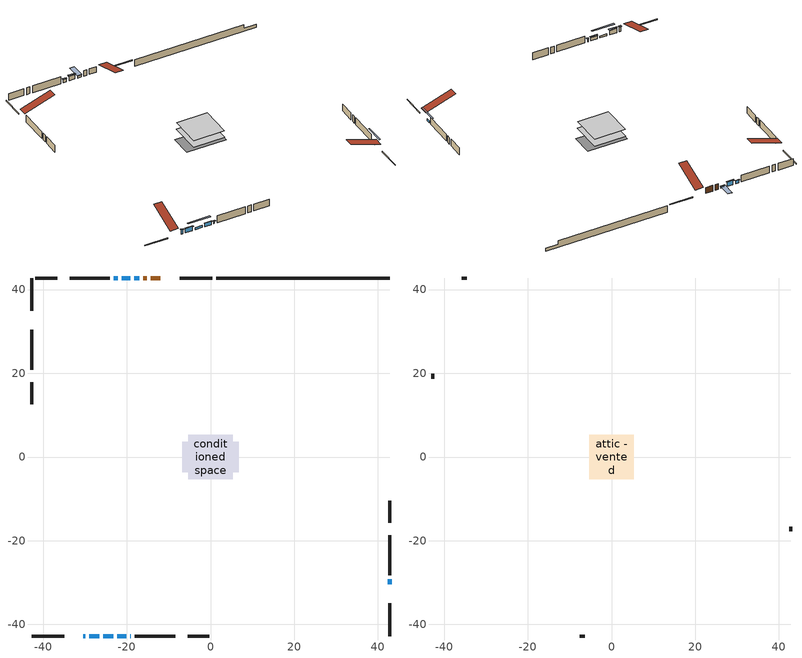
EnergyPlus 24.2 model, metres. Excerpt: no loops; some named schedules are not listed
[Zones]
conditioned space
 floor outside (Floor1 construction): -1.31,-1.31 -1.31,1.31 1.31,1.31 1.31,-1.31 z1.32
 floor adiabatic (AdiabaticFloorConstruction): -5.34,-5.34 -5.34,5.34 5.34,5.34 5.34,-5.34 z1.32
 floor foundation (Slab1 construction): -6.71,-3.66 -6.71,3.66 6.71,3.66 6.71,-3.66 z-1.09
 wall outside (RimJoist1 construction): 0.39,42.77 -7.39,42.77 / -42.77,-42.77 -35,-42.77 / -42.77,42.77 -42.77,35 / 42.77,-42.77 42.77,-35 z1.32:1.62
 wall outside (AdiabaticWallConstruction 1): -11.95,42.77 -14.3,42.77 / -15.23,42.77 -16.1,42.77 z1.32:3.35
 wall outside (AdiabaticWallConstruction): -30.43,-42.77 -29.92,-42.77 / -19.18,42.77 -21.21,42.77 z1.32:2.95; -28.99,-42.77 -26.55,-42.77 z1.32:2.9; 42.77,-30.43 42.77,-29.21 / -17.03,42.77 -18.25,42.77 / -25.63,-42.77 -23.19,-42.77 z1.32:2.03; -22.14,42.77 -23.12,42.77 z1.32:2.35; -22.26,-42.77 -20.11,-42.77 z1.32:2.44; -19.18,-42.77 -19,-42.77 z1.32:2.24
 wall outside (Wall1 construction): -24.05,42.77 -33.67,42.77 / -18.08,-42.77 -8.46,-42.77 / -42.77,30.43 -42.77,20.81 / 42.77,-28.28 42.77,-18.66 z1.32:3.76
 wall outside (Wall3 construction): -36.65,42.77 -41.84,42.77 / -5.47,-42.77 -0.29,-42.77 / -42.77,17.83 -42.77,12.64 / 42.77,-15.68 42.77,-10.49 z1.32:3.76
 wall foundation (FoundationWall1 construction): 1.31,42.77,-1.09 1.31,42.77,1.32 38.62,42.77,1.32 38.62,42.77,0.06 42.77,42.77,0.06 42.77,42.77,-1.09
 window (WindowConstruction 4): -30.43,-42.77 -29.92,-42.77 z1.32:2.94
 window (WindowConstruction 3): -28.99,-42.77 -26.55,-42.77 z1.32:2.9
 window (WindowConstruction 6): 42.77,-30.43 42.77,-29.21 z1.32:2.03
 window (WindowConstruction 7): -17.03,42.77 -18.25,42.77 z1.32:2.03
 window (WindowConstruction 8): -25.62,-42.77 -23.19,-42.77 z1.32:2.03
 window (WindowConstruction 5): -19.18,42.77 -21.21,42.77 z1.32:2.94
 window (WindowConstruction): -22.14,42.77 -23.12,42.77 z1.32:2.34
 window (WindowConstruction 1): -22.26,-42.77 -20.11,-42.77 z1.32:2.44
 window (WindowConstruction 2): -19.18,-42.77 -19.01,-42.77 z1.32:2.23
 door (Door): -11.95,42.77 -14.3,42.77 z1.32:3.35
 door (Door 1): -15.23,42.77 -16.1,42.77 z1.32:3.35
 ceiling adiabatic (AdiabaticFloorConstruction): 5.34,-5.34 5.34,5.34 -5.34,5.34 -5.34,-5.34 z1.32
attic - vented
 floor to conditioned space (Floor2 construction Reversed): -5.28,-5.28 -5.28,5.28 5.28,5.28 5.28,-5.28 z3.76
 wall outside (Wall2 construction): -34.6,42.77 -35.73,42.77 / -7.53,-42.77 -6.4,-42.77 / -42.77,19.88 -42.77,18.75 / 42.77,-17.73 42.77,-16.61 z1.32:3.76
 roof outside (Roof1 construction): -11.02,42.77,3.76 -11.02,32.49,7.18 -8.32,32.49,7.18 -8.32,42.77,3.76; -31.36,-42.77,3.76 -31.36,-32.49,7.18 -34.07,-32.49,7.18 -34.07,-42.77,3.76; -42.77,31.36,3.76 -32.49,31.36,7.18 -32.49,34.07,7.18 -42.77,34.07,3.76; 42.77,-31.36,3.76 32.49,-31.36,7.18 32.49,-34.07,7.18 42.77,-34.07,3.76
shading: -29.72,-42.77 -30.63,-42.77 -30.63,-43.18 -29.72,-43.18 z3.15; -26.35,-42.77 -29.19,-42.77 -29.19,-43.18 -26.35,-43.18 z3.1; 42.77,-26.57 42.77,-33.07 43.18,-33.07 43.18,-26.57 z4.67; -18.4,42.77 -16.88,42.77 -16.88,47.34 -18.4,47.34 z2.18; -20.55,-42.77 -28.26,-42.77 -28.26,-43.18 -20.55,-43.18 z4.67; -21.41,42.77 -18.98,42.77 -18.98,43.18 -21.41,43.18 z3.15; -23.32,42.77 -21.94,42.77 -21.94,43.18 -23.32,43.18 z2.55; -19.91,-42.77 -22.46,-42.77 -22.46,-43.18 -19.91,-43.18 z2.64; -18.8,-42.77 -19.38,-42.77 -19.38,-43.18 -18.8,-43.18 z2.44
[Building]
Building 1: Terrain=Suburbs
[Site:Location]
Saskatoon Intl AP_SK: Latitude {deg}=52.17; Longitude {deg}=-106.7; Time Zone {hr}=-6; Elevation {m}=504; Keep Site Location Information=Yes
[Site:GroundTemperature:Shallow]
-3.29371, -5.9198, -6.13011, -4.88389, 0.118965, 5.09852, 9.41553, 12.1502, 12.3826, 10.1583, 5.95142, 1.12462
[Site:WaterMainsTemperature]
Calculation Method=Schedule; Temperature Schedule=mains temperature schedule
[Material] Roughness=Rough; Thermal Absorptance=0.9
Name | Thickness {m} | Conductivity {W/m-K} | Density {kg/m3} | Specific Heat {J/kg-K} | Solar Absorptance | Visible Absorptance
asphalt or fiberglass shingles | 0.00635 | 0.162714 | 1121.4 | 1465.45 | 0.84 | 0.84
ceiling loosefill ins | 0.254 | 0.0480833 | 16.02 | 1046.75 | 0.7 | 0.7
ceiling stud and cavity | 0.1397 | 0.122057 | 65.682 | 1177.47 | 0.7 | 0.7
concrete 4.0 in. | 0.1016 | 1.803125 | 2242.8 | 837.4 | 0.7 | 0.7
concrete 8.0 in. | 0.2032 | 1.803125 | 2242.8 | 837.4 | 0.7 | 0.7
door material | 0.04445 | 0.0451087 | 512.64 | 1214.23 | 0.7 | 0.7
exterior vertical ins | 0.0427865 | 0.029427 | 32.04 | 1214.23 | 0.7 | 0.7
floor covering | 0.0127 | 0.0433444 | 54.468 | 1339.84 | 0.6 | 0.6
floor rigid ins; rim joist rigid ins; wall rigid ins | 0.051816 | 0.029427 | 32.04 | 1214.23 | 0.7 | 0.7
floor rigid ins 1; wall rigid ins 1 | 0.512978 | 0.029427 | 32.04 | 1214.23 | 0.7 | 0.7
floor stud and cavity | 0.1397 | 0.35546 | 92.3553 | 1139.71 | 0.7 | 0.7
floor stud and cavity 1 | 0.1397 | 1.75129 | 37.0049 | 1207.88 | 0.7 | 0.7
furniture material conditioned space 1 | 0.1524 | 0.115458 | 640.8 | 1214.23 | 0.6 | 0.6
gypsum board | 0.0127 | 0.160291 | 801 | 837.4 | 0.6 | 0.6
gypsum board 1 | 0.0127 | 0.160291 | 801 | 837.4 | 0.7 | 0.7
osb sheathing 0.5 in. | 0.0127 | 0.115458 | 512.64 | 1214.23 | 0.7 | 0.7
osb sheathing 0.75 in. | 0.01905 | 0.115458 | 512.64 | 1214.23 | 0.7 | 0.7
osb sheathing 2.0 in. | 0.0508 | 0.115458 | 512.64 | 1214.23 | 0.7 | 0.7
rim joist stud and cavity | 0.0508 | 0.044277 | 125.044 | 1163.47 | 0.6 | 0.6
wall stud and cavity | 0.1397 | 0.255936 | 139.0536 | 1170.24 | 0.7 | 0.7
wall stud and cavity 1 | 0.0889 | 6.1454 | 50.32683 | 1063.81 | 0.6 | 0.6
wall stud and cavity 2 | 0.1397 | 0.312562 | 139.0536 | 1170.24 | 0.7 | 0.7
wall stud and cavity 3 | 0.0889 | 0.380278 | 52.3479 | 1209.89 | 0.7 | 0.7
wall stud and cavity 4 | 0.0889 | 0.391764 | 83.0341 | 1211.67 | 0.7 | 0.7
wood siding | 0.0254 | 0.102417 | 544.68 | 1172.36 | 0.4 | 0.4
wood siding 1 | 0.00254 | 0.102417 | 544.68 | 1172.36 | 0.4 | 0.4
wood siding 2; wood siding 3; wood siding 4 | 0.0254 | 0.102417 | 544.68 | 1172.36 | 0.7 | 0.7
[WindowMaterial:SimpleGlazingSystem]
Name | U-Factor {W/m2-K} | Solar Heat Gain Coefficient
WindowMaterial | 2.1355 | 0.58
WindowMaterial 1 | 2.93098 | 0.66
WindowMaterial 2 | 3.259172 | 0.39
WindowMaterial 3 | 2.88386 | 0.7
WindowMaterial 4 | 4.15402 | 0.66
WindowMaterial 5 | 2.95426 | 0.63
WindowMaterial 6 | 2.93609 | 0.66
[Construction]
AdiabaticFloorConstruction: floor stud and cavity 1, floor rigid ins 1, osb sheathing 0.75 in., floor covering
AdiabaticWallConstruction: wood siding 3, wall rigid ins 1, wall stud and cavity 3, gypsum board
AdiabaticWallConstruction 1: wood siding 4, wall rigid ins 1, wall stud and cavity 3, gypsum board
Door; Door 1: door material
Floor1 construction: floor stud and cavity, floor rigid ins, osb sheathing 0.75 in., floor covering
Floor2 construction Reversed: gypsum board, ceiling stud and cavity, ceiling loosefill ins
FoundationWall1 construction: concrete 8.0 in., gypsum board 1
furniture construction conditioned space 1: furniture material conditioned space 1
PartitionWallConstruction: gypsum board, wall stud and cavity 4, gypsum board
RimJoist1 construction: wood siding 2, rim joist rigid ins, osb sheathing 2.0 in., rim joist stud and cavity
Roof1 construction: asphalt or fiberglass shingles
Slab1 construction: concrete 4.0 in.
Wall1 construction: wood siding, wall rigid ins, osb sheathing 0.5 in., wall stud and cavity, gypsum board
Wall2 construction: wood siding 1, wall stud and cavity 1
Wall3 construction: wood siding, wall rigid ins, osb sheathing 0.5 in., wall stud and cavity 2, gypsum board
WindowConstruction: WindowMaterial
WindowConstruction 1: WindowMaterial 1
WindowConstruction 2: WindowMaterial 2
WindowConstruction 3: WindowMaterial 3
WindowConstruction 4; WindowConstruction 5: WindowMaterial 4
WindowConstruction 6; WindowConstruction 7: WindowMaterial 5
WindowConstruction 8: WindowMaterial 6
[Zone] Multiplier=1; Part of Total Floor Area=Yes
Name | Volume {m3}
attic - vented | 61.961
conditioned space | 530.3
[Space]
Name | Zone | Volume {m3}
attic - vented 1 | attic - vented | 61.961
conditioned space 1 | conditioned space | 530.3
[ZoneInfiltration:EffectiveLeakageArea]
infil attic - vented 1: Zone or Space=attic - vented 1; Schedule=Always On Discrete; Effective Air Leakage Area {cm2}=3819.09; Stack Coefficient=0.000407841; Wind Coefficient=1.36448e-05
[ZoneMixing]
whole house fan mix: Zone or Space=attic - vented; Schedule=Always On Continuous; Design Flow Rate Calculation Method=Flow/Zone; Design Flow Rate {m3/s}=0; Source Zone or Space=conditioned space
[SurfaceProperty:ExposedFoundationPerimeter]
Slab1: Exposed Perimeter Calculation Method=TotalExposedPerimeter; Total Exposed Perimeter {m}=41.454
[InternalMass] Zone or ZoneList=conditioned space; Space or SpaceList=conditioned space 1
Name | Construction | Surface Area {m2}
furniture mass conditioned space 1 | furniture construction conditioned space 1 | 87.5922
partition wall mass | PartitionWallConstruction | 218.981
[Lights]
interior lighting: Zone or ZoneList or Space or SpaceList=conditioned space 1; Schedule=interior lighting schedule; Design Level Calculation Method=LightingLevel; Lighting Level {W}=343.2; Return Air Fraction=0; Fraction Radiant=0.6; Fraction Visible=0.2; Fraction Replaceable=1
[People]
occupants: Zone or ZoneList or Space or SpaceList=conditioned space 1; Number of People Schedule=occupants schedule; Number of People Calculation Method=People; Number of People=3; Fraction Radiant=0.314171; Sensible Heat Fraction=0.56303; Activity Level Schedule=occupants activity schedule; Carbon Dioxide Generation Rate {m3/s-W}=0; Enable ASHRAE 55 Comfort Warnings=No; Mean Radiant Temperature Calculation Type=EnclosureAveraged
[ElectricEquipment] Zone or ZoneList or Space or SpaceList=conditioned space 1; Design Level Calculation Method=EquipmentLevel
Name | Schedule | Design Level {W} | Fraction Latent | Fraction Radiant | Fraction Lost
clothes dryer | clothes dryer schedule | 140.772 | 0.015 | 0.081 | 0.85
clothes washer | clothes washer schedule | 32.1985 | 0.03 | 0.162 | 0.7
cooking range | cooking range schedule | 215.147 | 0.08 | 0.432 | 0.2
dishwasher | dishwasher schedule | 66.8632 | 0.3 | 0.18 | 0.4
fridge | fridge schedule | 72.9452 | 0 | 0.6 | 0
mech vent house fan | mech vent house fan schedule | 10.6 | 0 | 0 | 1
mech vent house fan cfis | mech vent house fan cfis schedule | 0 | 0 | 0 | 0
misc plug loads | misc plug loads schedule | 494.7 | 0.045 | 0.513 | 0.1
whole house fan | Always On Discrete | 0 | 0 | 0 | 1
[OtherEquipment] Zone or ZoneList or Space or SpaceList=conditioned space 1; Design Level Calculation Method=EquipmentLevel
Name | Fuel Type | Schedule | Design Level {W} | Fraction Latent | Fraction Radiant | Fraction Lost
clothes dryer 1 | Electricity | clothes dryer schedule | 0 | 0.015 | 0.081 | 0.85
cooking range 1 | Electricity | cooking range schedule | 0 | 0.08 | 0.432 | 0.2
general water use latent | None | general water use schedule | 62.594 | 1 | 0 | 0
general water use sensible | None | general water use schedule | -61.6891 | 0 | 0.6 | 0
mech vent house fan latent load | None | Always On Discrete | 0 | 1 | 0 | 0
mech vent house fan sensible load | None | Always On Discrete | 0 | 0 | 0 | 0
water heater energy adjustment1 | NaturalGas | Always On Discrete | 0.01 | 0 | 0 | 1
[ZoneInfiltration:DesignFlowRate] Zone or ZoneList or Space or SpaceList=conditioned space 1; Schedule=Always On Discrete; Design Flow Rate Calculation Method=Flow/Zone; Design Flow Rate {m3/s}=0
infil flow; natural vent flow; whole house fan flow
[AvailabilityManager:Scheduled]
furnace airloop Availability Manager: Schedule=Always On Discrete
[Foundation:Kiva]
Foundation Kiva 1: Initial Indoor Air Temperature {C}=21; Wall Height Above Grade {m}=1.32; Wall Depth Below Slab {m}=0.2032; Custom Block Material Name 1=exterior vertical ins; Custom Block Depth 1 {m}=2.40999; Custom Block X Position 1 {m}=0.2159; Custom Block Z Position 1 {m}=0
[Foundation:Kiva:Settings]
Soil Conductivity {W/m-K}=0.849921; Soil Density {kg/m3}=1842.3; Soil Specific Heat {J/kg-K}=418.7; Ground Solar Absorptivity=0.9; Ground Thermal Absorptivity=0.9; Ground Surface Roughness {m}=0.03; Far-Field Width {m}=40; Deep-Ground Boundary Condition=ZeroFlux; Deep-Ground Depth {m}=40; Minimum Cell Dimension {m}=0.2; Maximum Cell Growth Coefficient=3; Simulation Timestep=Timestep
[Exterior:Lights]
exterior lighting: Schedule=exterior lighting schedule; Design Level {W}=75.6
[EnergyManagementSystem:GlobalVariable]
furnace_airloop_Fan_RTF
infil_program_Qfan
infil_program_Qinf
natural_vent_program_Qnv
natural_vent_program_Qwhf
[EnergyManagementSystem:Sensor]
Name | Output:Variable or Output:Meter Index Key | Output:Variable or Output:Meter
airflow_gain | infil flow | Infiltration Sensible Heat Gain Energy
airflow_gain_1 | natural vent flow | Infiltration Sensible Heat Gain Energy
airflow_gain_2 | whole house fan flow | Infiltration Sensible Heat Gain Energy
airflow_loss | infil flow | Infiltration Sensible Heat Loss Energy
airflow_loss_1 | natural vent flow | Infiltration Sensible Heat Loss Energy
airflow_loss_2 | whole house fan flow | Infiltration Sensible Heat Loss Energy
clg_load_cond |  | Cooling:EnergyTransfer:Zone:CONDITIONED SPACE
clg_sp_s; clg_sp_s_1 | cooling setpoint | Schedule Value
clothes_dryer_exhaust_0_sch_s | clothes dryer exhaust 0 schedule | Schedule Value
cool_season | cooling season schedule | Schedule Value
htg_load_cond |  | Heating:EnergyTransfer:Zone:CONDITIONED SPACE
htg_sp_s; htg_sp_s_1 | heating setpoint | Schedule Value
ig_ee_conv | clothes dryer | Electric Equipment Convective Heating Energy
ig_ee_conv_2 | cooking range | Electric Equipment Convective Heating Energy
ig_ee_conv_4 | fridge | Electric Equipment Convective Heating Energy
ig_ee_conv_5 | misc plug loads | Electric Equipment Convective Heating Energy
ig_ee_conv_6 | whole house fan | Electric Equipment Convective Heating Energy
ig_ee_rad | clothes dryer | Electric Equipment Radiant Heating Energy
ig_ee_rad_2 | cooking range | Electric Equipment Radiant Heating Energy
ig_ee_rad_4 | fridge | Electric Equipment Radiant Heating Energy
ig_ee_rad_5 | misc plug loads | Electric Equipment Radiant Heating Energy
ig_ee_rad_6 | whole house fan | Electric Equipment Radiant Heating Energy
ig_lgt_conv | interior lighting | Lights Convective Heating Energy
ig_lgt_rad | interior lighting | Lights Radiant Heating Energy
ig_lgt_vis | interior lighting | Lights Visible Radiation Heating Energy
ig_oe_conv | clothes dryer 1 | Other Equipment Convective Heating Energy
ig_oe_conv_1 | cooking range 1 | Other Equipment Convective Heating Energy
ig_oe_conv_2 | general water use latent | Other Equipment Convective Heating Energy
ig_oe_conv_3 | general water use sensible | Other Equipment Convective Heating Energy
ig_oe_conv_4 | water heater energy adjustment1 | Other Equipment Convective Heating Energy
ig_oe_rad | clothes dryer 1 | Other Equipment Radiant Heating Energy
ig_oe_rad_1 | cooking range 1 | Other Equipment Radiant Heating Energy
ig_oe_rad_2 | general water use latent | Other Equipment Radiant Heating Energy
ig_oe_rad_3 | general water use sensible | Other Equipment Radiant Heating Energy
ig_oe_rad_4 | water heater energy adjustment1 | Other Equipment Radiant Heating Energy
ig_ppl_conv | occupants | People Convective Heating Energy
ig_ppl_rad | occupants | People Radiant Heating Energy
im_conv | furniture mass conditioned space 1 | Surface Inside Face Convection Heat Gain Energy
im_conv_1 | partition wall mass | Surface Inside Face Convection Heat Gain Energy
im_ig | furniture mass conditioned space 1 | Surface Inside Face Internal Gains Radiation Heat Gain Energy
im_ig_1 | partition wall mass | Surface Inside Face Internal Gains Radiation Heat Gain Energy
im_lgt | furniture mass conditioned space 1 | Surface Inside Face Lights Radiation Heat Gain Energy
im_lgt_1 | partition wall mass | Surface Inside Face Lights Radiation Heat Gain Energy
im_sol | furniture mass conditioned space 1 | Surface Inside Face Solar Radiation Heat Gain Energy
im_sol_1 | partition wall mass | Surface Inside Face Solar Radiation Heat Gain Energy
im_surf | furniture mass conditioned space 1 | Surface Inside Face Net Surface Thermal Radiation Heat Gain Energy
im_surf_1 | partition wall mass | Surface Inside Face Net Surface Thermal Radiation Heat Gain Energy
mv_conv | mech vent house fan | Electric Equipment Convective Heating Energy
mv_conv_1 | mech vent house fan cfis | Electric Equipment Convective Heating Energy
mv_conv_2 | mech vent house fan latent load | Other Equipment Convective Heating Energy
mv_conv_3 | mech vent house fan sensible load | Other Equipment Convective Heating Energy
mv_rad | mech vent house fan | Electric Equipment Radiant Heating Energy
mv_rad_1 | mech vent house fan cfis | Electric Equipment Radiant Heating Energy
mv_rad_2 | mech vent house fan latent load | Other Equipment Radiant Heating Energy
mv_rad_3 | mech vent house fan sensible load | Other Equipment Radiant Heating Energy
natural_vent_s | natural vent schedule | Schedule Value
out_pb_s |  | Site Outdoor Air Barometric Pressure
out_wt_s |  | Site Outdoor Air Humidity Ratio
site_vw_s |  | Site Wind Speed
ss_back_out | Window1 | Surface Window Shortwave from Zone Back Out Window Heat Transfer Rate
ss_back_out_1 | Window10 | Surface Window Shortwave from Zone Back Out Window Heat Transfer Rate
ss_back_out_2 | Window11 | Surface Window Shortwave from Zone Back Out Window Heat Transfer Rate
ss_back_out_3 | Window12 | Surface Window Shortwave from Zone Back Out Window Heat Transfer Rate
ss_back_out_4 | Window13 | Surface Window Shortwave from Zone Back Out Window Heat Transfer Rate
ss_back_out_5 | Window2 | Surface Window Shortwave from Zone Back Out Window Heat Transfer Rate
ss_back_out_6 | Window6 | Surface Window Shortwave from Zone Back Out Window Heat Transfer Rate
ss_back_out_7 | Window7 | Surface Window Shortwave from Zone Back Out Window Heat Transfer Rate
ss_back_out_8 | Window9 | Surface Window Shortwave from Zone Back Out Window Heat Transfer Rate
ss_conv | Door1 | Surface Inside Face Convection Heat Gain Energy
ss_conv_1 | Door4 | Surface Inside Face Convection Heat Gain Energy
ss_conv_10 | Window9 | Surface Inside Face Convection Heat Gain Energy
ss_conv_2 | Window1 | Surface Inside Face Convection Heat Gain Energy
ss_conv_3 | Window10 | Surface Inside Face Convection Heat Gain Energy
ss_conv_4 | Window11 | Surface Inside Face Convection Heat Gain Energy
ss_conv_5 | Window12 | Surface Inside Face Convection Heat Gain Energy
ss_conv_6 | Window13 | Surface Inside Face Convection Heat Gain Energy
ss_conv_7 | Window2 | Surface Inside Face Convection Heat Gain Energy
ss_conv_8 | Window6 | Surface Inside Face Convection Heat Gain Energy
ss_conv_9 | Window7 | Surface Inside Face Convection Heat Gain Energy
ss_ig | Door1 | Surface Inside Face Internal Gains Radiation Heat Gain Energy
ss_ig_1 | Door4 | Surface Inside Face Internal Gains Radiation Heat Gain Energy
ss_ig_10 | Window9 | Surface Inside Face Internal Gains Radiation Heat Gain Energy
ss_ig_2 | Window1 | Surface Inside Face Internal Gains Radiation Heat Gain Energy
ss_ig_3 | Window10 | Surface Inside Face Internal Gains Radiation Heat Gain Energy
ss_ig_4 | Window11 | Surface Inside Face Internal Gains Radiation Heat Gain Energy
ss_ig_5 | Window12 | Surface Inside Face Internal Gains Radiation Heat Gain Energy
ss_ig_6 | Window13 | Surface Inside Face Internal Gains Radiation Heat Gain Energy
ss_ig_7 | Window2 | Surface Inside Face Internal Gains Radiation Heat Gain Energy
ss_ig_8 | Window6 | Surface Inside Face Internal Gains Radiation Heat Gain Energy
ss_ig_9 | Window7 | Surface Inside Face Internal Gains Radiation Heat Gain Energy
ss_lgt | Door1 | Surface Inside Face Lights Radiation Heat Gain Energy
ss_lgt_1 | Door4 | Surface Inside Face Lights Radiation Heat Gain Energy
ss_sol | Door1 | Surface Inside Face Solar Radiation Heat Gain Energy
ss_sol_1 | Door4 | Surface Inside Face Solar Radiation Heat Gain Energy
ss_surf | Door1 | Surface Inside Face Net Surface Thermal Radiation Heat Gain Energy
ss_surf_1 | Door4 | Surface Inside Face Net Surface Thermal Radiation Heat Gain Energy
ss_surf_10 | Window9 | Surface Inside Face Net Surface Thermal Radiation Heat Gain Energy
ss_surf_2 | Window1 | Surface Inside Face Net Surface Thermal Radiation Heat Gain Energy
ss_surf_3 | Window10 | Surface Inside Face Net Surface Thermal Radiation Heat Gain Energy
ss_surf_4 | Window11 | Surface Inside Face Net Surface Thermal Radiation Heat Gain Energy
ss_surf_5 | Window12 | Surface Inside Face Net Surface Thermal Radiation Heat Gain Energy
ss_surf_6 | Window13 | Surface Inside Face Net Surface Thermal Radiation Heat Gain Energy
ss_surf_7 | Window2 | Surface Inside Face Net Surface Thermal Radiation Heat Gain Energy
ss_surf_8 | Window6 | Surface Inside Face Net Surface Thermal Radiation Heat Gain Energy
ss_surf_9 | Window7 | Surface Inside Face Net Surface Thermal Radiation Heat Gain Energy
ss_trans_in | Window1 | Surface Window Transmitted Solar Radiation Rate
ss_trans_in_1 | Window10 | Surface Window Transmitted Solar Radiation Rate
ss_trans_in_2 | Window11 | Surface Window Transmitted Solar Radiation Rate
ss_trans_in_3 | Window12 | Surface Window Transmitted Solar Radiation Rate
ss_trans_in_4 | Window13 | Surface Window Transmitted Solar Radiation Rate
ss_trans_in_5 | Window2 | Surface Window Transmitted Solar Radiation Rate
ss_trans_in_6 | Window6 | Surface Window Transmitted Solar Radiation Rate
ss_trans_in_7 | Window7 | Surface Window Transmitted Solar Radiation Rate
ss_trans_in_8 | Window9 | Surface Window Transmitted Solar Radiation Rate
ss_trans_out | Window1 | Surface Inside Face Initial Transmitted Diffuse Transmitted Out Window Solar Radiation Rate
ss_trans_out_1 | Window10 | Surface Inside Face Initial Transmitted Diffuse Transmitted Out Window Solar Radiation Rate
ss_trans_out_2 | Window11 | Surface Inside Face Initial Transmitted Diffuse Transmitted Out Window Solar Radiation Rate
ss_trans_out_3 | Window12 | Surface Inside Face Initial Transmitted Diffuse Transmitted Out Window Solar Radiation Rate
ss_trans_out_4 | Window13 | Surface Inside Face Initial Transmitted Diffuse Transmitted Out Window Solar Radiation Rate
ss_trans_out_5 | Window2 | Surface Inside Face Initial Transmitted Diffuse Transmitted Out Window Solar Radiation Rate
ss_trans_out_6 | Window6 | Surface Inside Face Initial Transmitted Diffuse Transmitted Out Window Solar Radiation Rate
ss_trans_out_7 | Window7 | Surface Inside Face Initial Transmitted Diffuse Transmitted Out Window Solar Radiation Rate
ss_trans_out_8 | Window9 | Surface Inside Face Initial Transmitted Diffuse Transmitted Out Window Solar Radiation Rate
s_conv | Floor1 | Surface Inside Face Convection Heat Gain Energy
s_conv_1 | Floor2 | Surface Inside Face Convection Heat Gain Energy
s_conv_10 | Wall1:0 | Surface Inside Face Convection Heat Gain Energy
s_conv_11 | Wall1:180 | Surface Inside Face Convection Heat Gain Energy
s_conv_12 | Wall1:270 | Surface Inside Face Convection Heat Gain Energy
s_conv_13 | Wall1:90 | Surface Inside Face Convection Heat Gain Energy
s_conv_14 | Wall3:0 | Surface Inside Face Convection Heat Gain Energy
s_conv_15 | Wall3:180 | Surface Inside Face Convection Heat Gain Energy
s_conv_16 | Wall3:270 | Surface Inside Face Convection Heat Gain Energy
s_conv_17 | Wall3:90 | Surface Inside Face Convection Heat Gain Energy
s_conv_2 | FoundationWall1 | Surface Inside Face Convection Heat Gain Energy
s_conv_3 | inferred conditioned ceiling | Surface Inside Face Convection Heat Gain Energy
s_conv_4 | inferred conditioned floor | Surface Inside Face Convection Heat Gain Energy
s_conv_5 | RimJoist1:0 | Surface Inside Face Convection Heat Gain Energy
s_conv_6 | RimJoist1:180 | Surface Inside Face Convection Heat Gain Energy
s_conv_7 | RimJoist1:270 | Surface Inside Face Convection Heat Gain Energy
s_conv_8 | RimJoist1:90 | Surface Inside Face Convection Heat Gain Energy
s_conv_9 | Slab1 | Surface Inside Face Convection Heat Gain Energy
s_ig | Floor1 | Surface Inside Face Internal Gains Radiation Heat Gain Energy
s_ig_1 | Floor2 | Surface Inside Face Internal Gains Radiation Heat Gain Energy
s_ig_10 | Wall1:0 | Surface Inside Face Internal Gains Radiation Heat Gain Energy
s_ig_11 | Wall1:180 | Surface Inside Face Internal Gains Radiation Heat Gain Energy
s_ig_12 | Wall1:270 | Surface Inside Face Internal Gains Radiation Heat Gain Energy
s_ig_13 | Wall1:90 | Surface Inside Face Internal Gains Radiation Heat Gain Energy
s_ig_14 | Wall3:0 | Surface Inside Face Internal Gains Radiation Heat Gain Energy
s_ig_15 | Wall3:180 | Surface Inside Face Internal Gains Radiation Heat Gain Energy
s_ig_16 | Wall3:270 | Surface Inside Face Internal Gains Radiation Heat Gain Energy
s_ig_17 | Wall3:90 | Surface Inside Face Internal Gains Radiation Heat Gain Energy
s_ig_2 | FoundationWall1 | Surface Inside Face Internal Gains Radiation Heat Gain Energy
s_ig_3 | inferred conditioned ceiling | Surface Inside Face Internal Gains Radiation Heat Gain Energy
s_ig_4 | inferred conditioned floor | Surface Inside Face Internal Gains Radiation Heat Gain Energy
